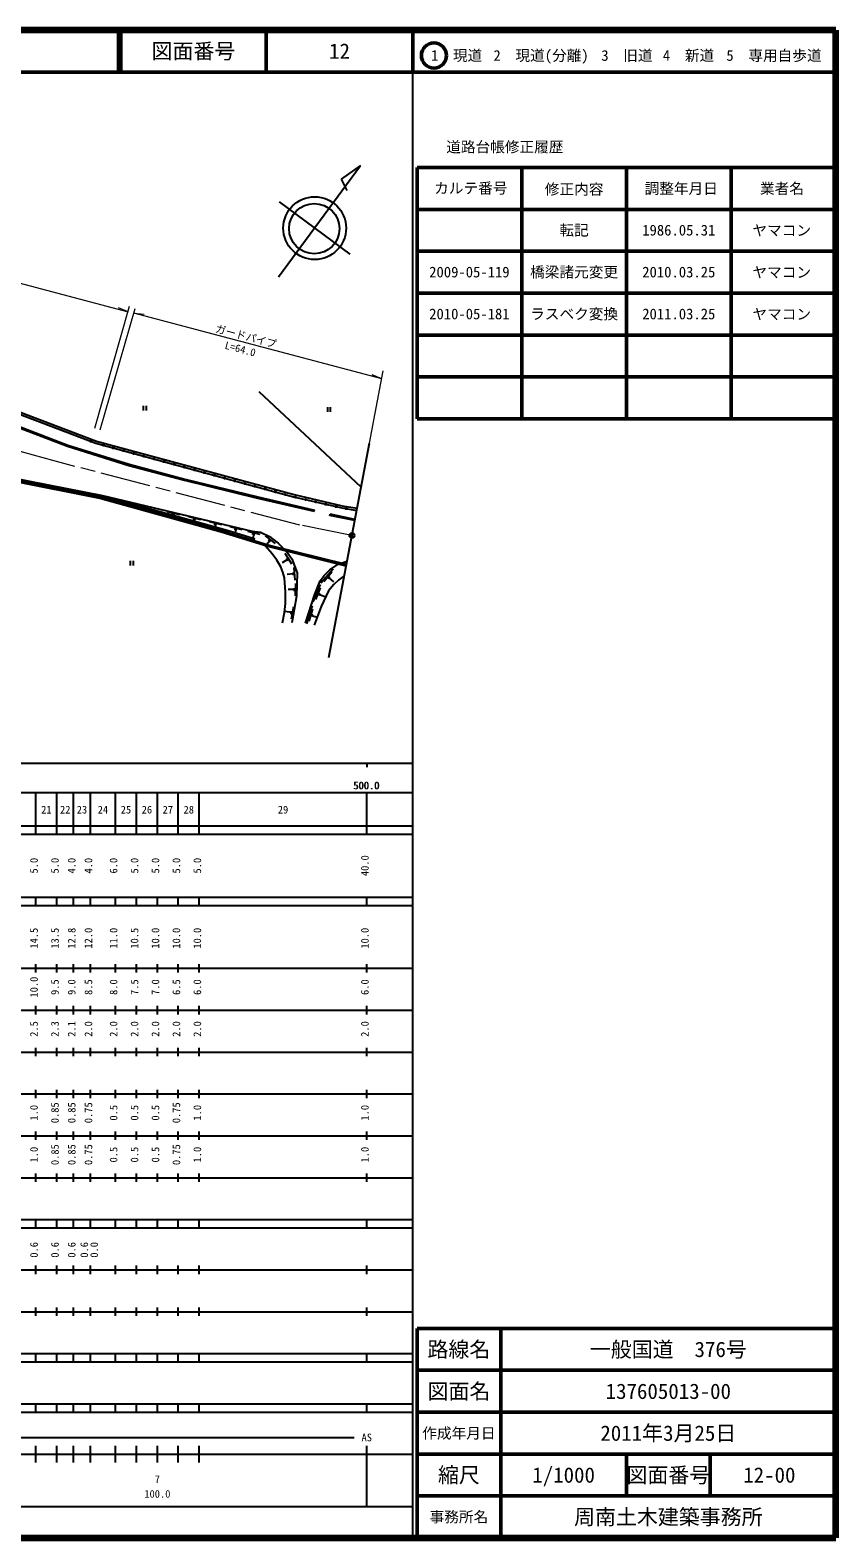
# Model space of a CAD drawing. Units: millimetres at full size, sheet at 1:1000; details may follow other scales. Extents: x 40000 to 680000, y 20000 to 380000.
# Drawn here: x 487626 to 680000, y 20000 to 380000 of the extents above; entities that cross this region are included whole.
import ezdxf
from ezdxf.enums import TextEntityAlignment as Align

# ---------------------------------------------------------------- set-up
doc = ezdxf.new("R2010")
doc.units = ezdxf.units.MM
doc.header["$LTSCALE"] = 1000
doc.header["$PDMODE"] = 32
doc.header["$PDSIZE"] = 500
doc.linetypes.add('CHAIN', pattern=[18.5, 12, -1.5, 3.5, -1.5])
for name, color, linetype, lineweight in [('M-BGD', 7, 'Continuous', 25), ('M-BMK', 2, 'CHAIN', 13), ('M-BMK-OTRS', 5, 'Continuous', 25), ('M-BMK-SRVR', 3, 'Continuous', 25), ('M-STR-HTXT', 7, 'Continuous', 13), ('M-TTL', 2, 'Continuous', 140), ('M-TTL-BAND', 7, 'Continuous', 25), ('M-TTL-FRAM', 2, 'Continuous', 50), ('M-TTL-LINE', 7, 'Continuous', 50)]:
    doc.layers.add(name, color=color, linetype=linetype, lineweight=lineweight)
doc.layers.add('M-OTRS', color=6, linetype='Continuous')
doc.layers.add('M-TTL-TXT', color=7, linetype='Continuous')
doc.styles.add('ＭＳ ゴシック', font='')
doc.styles.get('ＭＳ ゴシック').set_extended_font_data('MS Gothic')

msp = doc.modelspace()

# ---------------------------------------------------------------- hatches: boundary and pattern name
at = {"layer": 'M-BGD'}
for points in [[(488424, 272125), (489397, 271936, -0.82183)], [(493652, 271104), (494625, 270915, -0.82183)], [(498573, 270146), (499545, 269956, -0.82183)], [(503928, 269102), (504900, 268913, -0.82183)], [(511995, 266935), (512950, 266669, -0.82183)], [(518729, 265056), (519684, 264789, -0.82183)], [(527083, 262721), (528037, 262455, -0.82183)], [(533993, 260792), (534946, 260520, -0.82183)], [(540201, 258907), (541149, 258617, -0.82183)]]:
    msp.add_hatch(color=256, dxfattribs=at).paths.add_polyline_path(points)

# ---------------------------------------------------------------- linework, layer by layer
for p, q in [((566653, 270913), (542283, 293645)), ((514628, 290273), (514628, 289156)), ((515295, 290273), (515295, 289156)), ((558623, 290007), (558623, 288889)), ((559290, 290007), (559290, 288889)), ((523363, 264279), (520445, 264978)), ((522174, 264255), (521494, 264418)), ((521834, 264336), (521800, 264196)), ((528398, 263072), (525481, 263771)), ((527210, 263048), (526529, 263211)), ((526870, 263130), (526791, 262802)), ((555416, 265127), (555484, 265419)), ((559219, 264124), (559281, 264417)), ((565127, 262889), (559219, 264124)), ((565183, 263184), (559281, 264417)), ((533400, 261874), (530483, 262573)), ((532212, 261850), (531531, 262013)), ((531871, 261931), (531749, 261419)), ((538281, 260704), (535364, 261403)), ((537093, 260680), (536412, 260843)), ((536753, 260762), (536575, 260020)), ((542540, 259589), (539626, 260305)), ((541351, 259572), (540672, 259739)), ((541011, 259656), (540784, 258729)), ((546208, 257420), (543820, 259235)), ((544833, 258089), (544127, 257161)), ((544485, 257051), (544380, 256674)), ((545111, 257877), (544554, 258300)), ((511530, 253304), (511530, 252187)), ((512197, 253304), (512197, 252187)), ((549074, 253608), (547799, 252817)), ((550120, 252492), (548537, 255041)), ((549258, 253311), (548889, 253906)), ((550512, 250176), (549017, 250051)), ((550541, 249828), (550482, 250525)), ((550936, 248707), (550685, 251696)), ((559951, 251334), (557016, 247924)), ((559690, 250570), (557732, 248297)), ((559167, 249503), (558710, 248972)), ((558938, 249238), (560075, 248259)), ((550744, 246419), (549245, 246464)), ((550733, 246070), (550754, 246769)), ((550999, 244911), (551089, 247910)), ((556850, 247651), (555160, 243481)), ((556846, 246844), (555720, 244063)), ((556693, 245665), (556430, 245016)), ((556561, 245341), (557952, 244778)), ((549939, 240589), (550061, 241278)), ((550033, 239404), (550557, 242358)), ((554997, 242567), (553622, 238283)), ((555053, 241762), (554136, 238905)), ((550000, 240934), (548523, 241196)), ((554988, 240575), (554774, 239908)), ((554881, 240242), (556178, 239825))]:
    msp.add_line(p, q, dxfattribs=at)
for points in [[(432288, 303152), (435018, 299250), (459740, 295929), (475610, 291893), (503304, 281386), (550519, 268589), (562035, 265920), (565593, 265342)], [(432889, 303219), (435320, 299746), (459841, 296452), (475770, 292401), (503468, 281893), (550648, 269105), (562137, 266442), (565692, 265864)], [(430105, 297303), (439504, 295713), (448452, 294462), (458952, 293157), (473951, 289296), (496515, 280661), (511202, 276043), (524503, 272523), (541591, 268348), (555416, 265127)], [(430155, 297599), (439550, 296010), (448491, 294759), (459008, 293453), (474042, 289582), (496613, 280944), (511285, 276331), (524577, 272813), (541661, 268639), (555484, 265419)], [(563129, 252386), (544485, 257051), (533337, 260471), (504389, 268550), (482986, 272790), (479972, 269590), (464037, 274238), (436249, 284536), (426587, 286869), (425604, 286161)], [(563056, 252001), (544380, 256674), (533227, 260096), (504299, 268170), (483122, 272365), (480092, 269148), (479876, 269211)], [(483031, 273173), (504901, 268913), (534704, 260594), (541149, 258617), (540997, 258121)], [(504901, 268913), (540654, 260346), (542606, 260151), (544749, 259070), (546838, 257483), (549169, 255094), (550093, 253784), (551369, 250433), (551201, 244815), (550085, 238521)], [(547898, 238465), (548395, 240925), (548565, 243098), (548565, 245816), (548363, 249247), (547996, 250589), (547485, 251841), (546548, 253459), (545422, 254945), (543701, 256883)], [(553353, 238433), (555501, 245124), (556869, 248500), (557841, 249792), (559180, 251154), (561194, 252473), (563291, 253237)], [(562620, 249711), (561362, 248770), (560150, 247625), (558882, 246084), (557134, 242383), (555477, 237951)]]:
    msp.add_lwpolyline(points, dxfattribs=at)
for centre in [(502144, 281826), (505084, 280904), (507497, 280250), (509910, 279596), (512323, 278942), (514736, 278288), (517149, 277634), (519562, 276979), (521975, 276325), (524388, 275671), (526801, 275017), (529214, 274363), (531627, 273709), (534039, 273055), (536452, 272401), (538865, 271747), (541278, 271093), (543691, 270439), (546104, 269785), (548517, 269131), (550934, 268493), (553369, 267928), (555805, 267364), (558240, 266800), (560676, 266235), (563125, 265743)]:
    msp.add_circle(centre, 150, dxfattribs=at)
for centre, start, end in [((488929, 272127), 180.15141, 337.8096), ((494157, 271105), 180.15141, 337.8096), ((499078, 270147), 180.15141, 337.8096), ((504433, 269104), 180.15141, 337.8096), ((512499, 266897), 175.57471, 333.2329), ((519233, 265017), 175.57471, 333.2329), ((527586, 262682), 175.57471, 333.2329), ((534497, 260750), 175.1997, 332.85789), ((540704, 258856), 174.10211, 331.7603)]:
    msp.add_arc(centre, 505, start, end, dxfattribs=at)
at = {"layer": 'M-BMK'}
msp.add_lwpolyline([(564451, 259336), (551984, 261829), (493041, 277212), (475305, 282185), (467810, 284108), (448549, 289431), (442080, 291123), (430128, 294021), (417899, 296497), (405844, 298578), (395991, 300095), (386287, 301311), (355802, 304040), (344473, 304370), (332085, 304628), (318175, 304349), (302828, 303813), (286498, 302534), (274521, 301263), (269990, 300607), (254462, 298415)], dxfattribs=at)
at = {"layer": 'M-BMK-OTRS'}
msp.add_line((558909, 230197), (568637, 281346), dxfattribs=at)
at = {"layer": 'M-BMK-SRVR'}
for p, q in [((546928, 321083), (566516, 347677)), ((566516, 347677), (561876, 344423)), ((561876, 344423), (563237, 341749)), ((547073, 338985), (563982, 326531))]:
    msp.add_line(p, q, dxfattribs=at)
for centre, radius in [((555561, 332733), 7500), ((555461, 332611), 6000), ((564451, 259336), 600)]:
    msp.add_circle(centre, radius, dxfattribs=at)
at = {"layer": 'M-OTRS'}
msp.add_point((564451, 259336), dxfattribs=at)
at = {"layer": 'M-STR-HTXT'}
for p, q in [((438591, 331859), (510994, 312743)), ((503064, 284977), (511377, 314086)), ((504359, 284579), (512708, 313502)), ((510994, 312743), (508730, 313693)), ((571576, 296764), (512405, 312452)), ((512405, 312452), (514843, 312159)), ((568637, 281346), (571934, 298638)), ((571576, 296764), (569314, 297718))]:
    msp.add_line(p, q, dxfattribs=at)
at = {"layer": 'M-TTL'}
for p, q in [((680000, 380000), (40000, 380000)), ((680000, 20000), (680000, 380000)), ((40000, 20000), (680000, 20000))]:
    msp.add_line(p, q, dxfattribs=at)
at = {"layer": 'M-TTL-BAND'}
for p, q in [((579000, 20000), (579000, 370000)), ((40000, 205000), (579000, 205000)), ((568000, 205000), (568000, 204000)), ((68000, 198000), (579000, 198000)), ((489000, 188000), (489000, 198000)), ((494000, 188000), (494000, 198000)), ((498000, 188000), (498000, 198000)), ((502000, 188000), (502000, 198000)), ((508000, 188000), (508000, 198000)), ((513000, 188000), (513000, 198000)), ((518000, 188000), (518000, 198000)), ((523000, 188000), (523000, 198000)), ((528000, 188000), (528000, 198000)), ((568000, 188000), (568000, 198000)), ((40000, 190000), (579000, 190000)), ((40000, 188000), (579000, 188000)), ((40000, 173000), (579000, 173000)), ((489000, 171000), (489000, 173000)), ((494000, 171000), (494000, 173000)), ((498000, 171000), (498000, 173000)), ((502000, 171000), (502000, 173000)), ((508000, 171000), (508000, 173000)), ((513000, 171000), (513000, 173000)), ((518000, 171000), (518000, 173000)), ((523000, 171000), (523000, 173000)), ((528000, 171000), (528000, 173000)), ((568000, 171000), (568000, 173000)), ((40000, 171000), (579000, 171000)), ((40000, 156000), (579000, 156000)), ((489000, 155000), (489000, 157000)), ((494000, 155000), (494000, 157000)), ((498000, 155000), (498000, 157000)), ((502000, 155000), (502000, 157000)), ((508000, 155000), (508000, 157000)), ((513000, 155000), (513000, 157000)), ((518000, 155000), (518000, 157000)), ((523000, 155000), (523000, 157000)), ((528000, 155000), (528000, 157000)), ((568000, 155000), (568000, 157000)), ((46000, 146000), (579000, 146000)), ((489000, 145000), (489000, 147000)), ((494000, 145000), (494000, 147000)), ((498000, 145000), (498000, 147000)), ((502000, 145000), (502000, 147000)), ((508000, 145000), (508000, 147000)), ((513000, 145000), (513000, 147000)), ((518000, 145000), (518000, 147000)), ((523000, 145000), (523000, 147000)), ((528000, 145000), (528000, 147000)), ((568000, 145000), (568000, 147000)), ((489000, 135000), (489000, 137000)), ((494000, 135000), (494000, 137000)), ((498000, 135000), (498000, 137000)), ((502000, 135000), (502000, 137000)), ((508000, 135000), (508000, 137000)), ((513000, 135000), (513000, 137000)), ((518000, 135000), (518000, 137000)), ((523000, 135000), (523000, 137000)), ((528000, 135000), (528000, 137000)), ((568000, 135000), (568000, 137000)), ((52000, 136000), (579000, 136000)), ((46000, 126000), (579000, 126000)), ((489000, 125000), (489000, 127000)), ((494000, 125000), (494000, 127000)), ((498000, 125000), (498000, 127000)), ((502000, 125000), (502000, 127000)), ((508000, 125000), (508000, 127000)), ((513000, 125000), (513000, 127000)), ((518000, 125000), (518000, 127000)), ((523000, 125000), (523000, 127000)), ((528000, 125000), (528000, 127000)), ((568000, 125000), (568000, 127000)), ((52000, 116000), (579000, 116000)), ((489000, 115000), (489000, 117000)), ((494000, 115000), (494000, 117000)), ((498000, 115000), (498000, 117000)), ((502000, 115000), (502000, 117000)), ((508000, 115000), (508000, 117000)), ((513000, 115000), (513000, 117000)), ((518000, 115000), (518000, 117000)), ((523000, 115000), (523000, 117000)), ((528000, 115000), (528000, 117000)), ((568000, 115000), (568000, 117000)), ((46000, 106000), (579000, 106000)), ((489000, 105000), (489000, 107000)), ((494000, 105000), (494000, 107000)), ((498000, 105000), (498000, 107000)), ((502000, 105000), (502000, 107000)), ((508000, 105000), (508000, 107000)), ((513000, 105000), (513000, 107000)), ((518000, 105000), (518000, 107000)), ((523000, 105000), (523000, 107000)), ((528000, 105000), (528000, 107000)), ((568000, 105000), (568000, 107000)), ((40000, 96000), (579000, 96000)), ((40000, 94000), (579000, 94000)), ((489000, 94000), (489000, 96000)), ((494000, 94000), (494000, 96000)), ((498000, 94000), (498000, 96000)), ((502000, 94000), (502000, 96000)), ((508000, 94000), (508000, 96000)), ((513000, 94000), (513000, 96000)), ((518000, 94000), (518000, 96000)), ((523000, 94000), (523000, 96000)), ((528000, 94000), (528000, 96000)), ((568000, 94000), (568000, 96000)), ((49000, 84000), (579000, 84000)), ((489000, 83000), (489000, 85000)), ((494000, 83000), (494000, 85000)), ((498000, 83000), (498000, 85000)), ((502000, 83000), (502000, 85000)), ((508000, 83000), (508000, 85000)), ((513000, 83000), (513000, 85000)), ((518000, 83000), (518000, 85000)), ((523000, 83000), (523000, 85000)), ((528000, 83000), (528000, 85000)), ((568000, 83000), (568000, 85000)), ((40000, 74000), (579000, 74000)), ((489000, 73000), (489000, 75000)), ((494000, 73000), (494000, 75000)), ((498000, 73000), (498000, 75000)), ((502000, 73000), (502000, 75000)), ((508000, 73000), (508000, 75000)), ((513000, 73000), (513000, 75000)), ((518000, 73000), (518000, 75000)), ((523000, 73000), (523000, 75000)), ((528000, 73000), (528000, 75000)), ((568000, 73000), (568000, 75000)), ((40000, 64000), (579000, 64000)), ((40000, 62000), (579000, 62000)), ((489000, 62000), (489000, 64000)), ((494000, 62000), (494000, 64000)), ((498000, 62000), (498000, 64000)), ((502000, 62000), (502000, 64000)), ((508000, 62000), (508000, 64000)), ((513000, 62000), (513000, 64000)), ((518000, 62000), (518000, 64000)), ((523000, 62000), (523000, 64000)), ((528000, 62000), (528000, 64000)), ((568000, 62000), (568000, 64000)), ((40000, 52000), (579000, 52000)), ((489000, 50000), (489000, 52000)), ((494000, 50000), (494000, 52000)), ((498000, 50000), (498000, 52000)), ((502000, 50000), (502000, 52000)), ((508000, 50000), (508000, 52000)), ((513000, 50000), (513000, 52000)), ((518000, 50000), (518000, 52000)), ((523000, 50000), (523000, 52000)), ((528000, 50000), (528000, 52000)), ((568000, 50000), (568000, 52000)), ((40000, 50000), (579000, 50000)), ((71000, 44000), (565000, 44000)), ((40000, 40000), (579000, 40000)), ((489000, 38000), (489000, 42000)), ((494000, 38000), (494000, 42000)), ((498000, 38000), (498000, 42000)), ((502000, 38000), (502000, 42000)), ((508000, 38000), (508000, 42000)), ((513000, 38000), (513000, 42000)), ((518000, 38000), (518000, 42000)), ((523000, 38000), (523000, 42000)), ((528000, 38000), (528000, 42000)), ((568000, 27500), (568000, 42000)), ((68000, 27500), (579000, 27500))]:
    msp.add_line(p, q, dxfattribs=at)
at = {"layer": 'M-TTL-FRAM'}
for p, q in [((580000, 347197), (580000, 287197)), ((580000, 347197), (680000, 347197)), ((580000, 287197), (680000, 287197)), ((680000, 70000), (580000, 70000)), ((580000, 70000), (580000, 20000))]:
    msp.add_line(p, q, dxfattribs=at)
at = {"layer": 'M-TTL-LINE'}
for p, q in [((508747, 380000), (508747, 370000)), ((509247, 380000), (509247, 370000)), ((543997, 380000), (543997, 370000)), ((579000, 380000), (579000, 370000)), ((40000, 370000), (680000, 370000)), ((605000, 347197), (605000, 287197)), ((630000, 347197), (630000, 287197)), ((655000, 347197), (655000, 287197)), ((580000, 337197), (680000, 337197)), ((580000, 327197), (680000, 327197)), ((580000, 317197), (680000, 317197)), ((580000, 307197), (680000, 307197)), ((580000, 297197), (680000, 297197)), ((600000, 70000), (600000, 20000)), ((680000, 60000), (580000, 60000)), ((680000, 50000), (580000, 50000)), ((680000, 40000), (580000, 40000)), ((630000, 40000), (630000, 30000)), ((650000, 40000), (650000, 30000)), ((680000, 30000), (580000, 30000))]:
    msp.add_line(p, q, dxfattribs=at)
msp.add_circle((584031, 373958), 3000, dxfattribs=at)

# ---------------------------------------------------------------- texts
at = {"layer": 'M-STR-HTXT', "style": 'ＭＳ ゴシック'}
for s, p in [('ガードパイプ', (531544, 307378)), ('L=64.0', (533820, 303426))]:
    msp.add_text(s, height=1833, rotation=345.151, dxfattribs=at).set_placement(p, align=Align.BOTTOM_LEFT)
at = {"layer": 'M-TTL-BAND', "style": 'ＭＳ ゴシック'}
for s, p in [('500.0', (567844, 198195)), ('500.0', (568000, 198195)), ('21', (491500, 192405)), ('22', (496000, 192405)), ('23', (500000, 192405)), ('24', (505000, 192405)), ('25', (510500, 192405)), ('26', (515500, 192405)), ('27', (520500, 192405)), ('28', (525500, 192405)), ('29', (548000, 192405)), ('AS', (568000, 42500)), ('7', (518000, 32523)), ('100.0', (518000, 29033))]:
    msp.add_text(s, height=1833, dxfattribs=at).set_placement(p, align=Align.BOTTOM_CENTER)
for s, p in [('5.0', (490000, 180500)), ('5.0', (495000, 180500)), ('4.0', (499000, 180500)), ('4.0', (503000, 180500)), ('6.0', (509000, 180500)), ('5.0', (514000, 180500)), ('5.0', (519000, 180500)), ('5.0', (524000, 180500)), ('5.0', (529000, 180500)), ('40.0', (569000, 180500)), ('14.5', (490000, 163174)), ('13.5', (495000, 163174)), ('12.8', (499000, 163174)), ('12.0', (503000, 163174)), ('11.0', (509000, 163174)), ('10.5', (514000, 163174)), ('10.0', (519000, 163174)), ('10.0', (524000, 163174)), ('10.0', (529000, 163174)), ('10.0', (569000, 163174)), ('10.0', (490000, 151500)), ('9.5', (495000, 151500)), ('9.0', (499000, 151500)), ('8.5', (503000, 151500)), ('8.0', (509000, 151500)), ('7.5', (514000, 151500)), ('7.0', (519000, 151500)), ('6.5', (524000, 151500)), ('6.0', (529000, 151500)), ('6.0', (569000, 151500)), ('2.5', (490000, 141500)), ('2.3', (495000, 141500)), ('2.1', (499000, 141500)), ('2.0', (503000, 141500)), ('2.0', (509000, 141500)), ('2.0', (514000, 141500)), ('2.0', (519000, 141500)), ('2.0', (524000, 141500)), ('2.0', (529000, 141500)), ('2.0', (569000, 141500)), ('1.0', (490000, 121500)), ('0.85', (495000, 121500)), ('0.85', (499000, 121500)), ('0.75', (503000, 121500)), ('0.5', (509000, 121500)), ('0.5', (514000, 121500)), ('0.5', (519000, 121500)), ('0.75', (524000, 121500)), ('1.0', (529000, 121500)), ('1.0', (569000, 121500)), ('1.0', (490000, 111500)), ('0.85', (495000, 111500)), ('0.85', (499000, 111500)), ('0.75', (503000, 111500)), ('0.5', (509000, 111500)), ('0.5', (514000, 111500)), ('0.5', (519000, 111500)), ('0.75', (524000, 111500)), ('1.0', (529000, 111500)), ('1.0', (569000, 111500)), ('0.6', (490000, 88764)), ('0.6', (495000, 88764)), ('0.6', (499000, 88764)), ('0.6', (502000, 88764)), ('0.0', (504370, 88764))]:
    msp.add_text(s, height=1833, rotation=90, dxfattribs=at).set_placement(p, align=Align.BOTTOM_CENTER)
at = {"layer": 'M-TTL-TXT', "style": 'ＭＳ ゴシック'}
for s, height, p in [('図面番号', 3666, (526622, 375000)), ('12', 3666, (561497, 375000)), ('1\u3000現道', 2566, (589448, 373958)), ('2\u3000現道(分離)', 2566, (609619, 373958)), ('3\u3000旧道', 2566, (630121, 373958)), ('4\u3000新道', 2566, (644824, 373958)), ('5\u3000専用自歩道', 2566, (665228, 373958)), ('道路台帳修正履歴', 2566, (600968, 352113)), ('カルテ番号', 2566, (592839, 342277)), ('修正内容', 2566, (617509, 342023)), ('調整年月日', 2566, (643089, 342197)), ('業者名', 2566, (667134, 342197)), ('転記', 2566, (617500, 332245)), ('1986.05.31', 2566, (642500, 332245)), ('ヤマコン', 2566, (667077, 332189)), ('2009-05-119', 2566, (592500, 322245)), ('橋梁諸元変更', 2566, (617500, 322245)), ('2010.03.25', 2566, (642500, 322245)), ('ヤマコン', 2566, (667077, 322189)), ('2010-05-181', 2566, (592500, 312245)), ('ラスベク変換', 2566, (617500, 312245)), ('2011.03.25', 2566, (642500, 312245)), ('ヤマコン', 2566, (667077, 312189)), ('路線名', 3666, (590000, 65000)), ('路線名', 3666, (590000, 65000)), ('一般国道\u3000376号', 3666, (640000, 65000)), ('図面名', 3666, (590000, 55000)), ('図面名', 3666, (590000, 55000)), ('137605013-00', 3666, (640000, 55000)), ('2011年3月25日', 3666, (640000, 45000)), ('作成年月日', 2566, (590000, 45000)), ('作成年月日', 2566, (590000, 45000)), ('縮尺', 3666, (590000, 35000)), ('縮尺', 3666, (590000, 35000)), ('1/1000', 3666, (615000, 35000)), ('図面番号', 3666, (640000, 35000)), ('図面番号', 3666, (640000, 35000)), ('12-00', 3666, (664125, 35000)), ('事務所名', 2566, (590000, 25000)), ('事務所名', 2566, (590000, 25000)), ('周南土木建築事務所', 3666, (640000, 25000))]:
    msp.add_text(s, height=height, dxfattribs=at).set_placement(p, align=Align.MIDDLE_CENTER)

doc.saveas('drawing.dxf')
